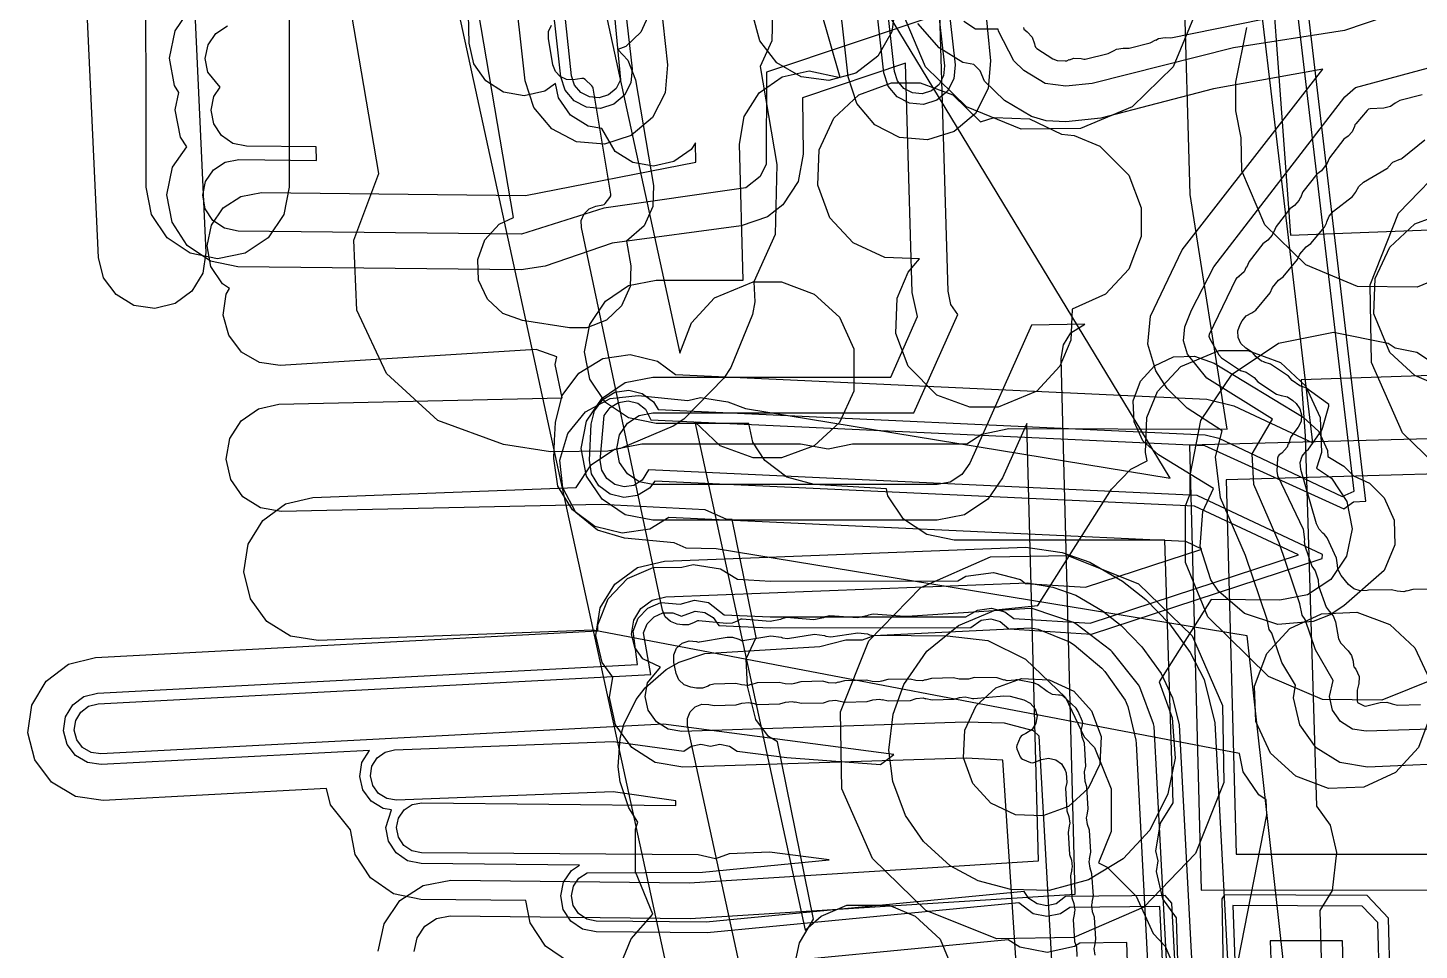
# Model space of a CAD drawing. Header units: metres. Extents: x 17722 to 17999, y 13535 to 15917.
# Drawn here: x 17732.61 to 17771.46, y 15832.86 to 15858.62 of the extents above; entities that cross this region are included whole.
import ezdxf

# ---------------------------------------------------------------- set-up
doc = ezdxf.new("R2010")
doc.units = ezdxf.units.M
doc.layers.add('AI_GREENING_EXCLUSIONS', color=1, linetype='Continuous')
doc.layers.add('AI_GREENING_LAWN', color=82, linetype='Continuous')

msp = doc.modelspace()

# ---------------------------------------------------------------- linework, layer by layer
at = {"layer": 'AI_GREENING_EXCLUSIONS'}
for points in [[(17754.717, 15784.733), (17753.228, 15819.642), (17738.571, 15886.985), (17738.557, 15887.765), (17738.842, 15888.491), (17739.384, 15889.053), (17740.1, 15889.364), (17750.784, 15890.946), (17750.784, 15893.803), (17750.936, 15894.568), (17751.37, 15895.217), (17752.018, 15895.651), (17752.784, 15895.803), (17753.549, 15895.651), (17754.198, 15895.217), (17754.632, 15894.568), (17754.784, 15893.803), (17754.784, 15891.537), (17773.078, 15894.237), (17813.196, 15898.851)], [(17742.934, 15885.744), (17750.815, 15849.538), (17751.141, 15850.379), (17751.788, 15851.078), (17752.864, 15851.526), (17753.656, 15851.526), (17754.573, 15851.185), (17755.272, 15850.538), (17755.681, 15849.656), (17755.681, 15848.476), (17755.272, 15847.594), (17754.573, 15846.947), (17753.656, 15846.606), (17752.864, 15846.606), (17751.947, 15846.947), (17751.233, 15847.617), (17754.322, 15833.423), (17754.762, 15833.811), (17755.484, 15834.113), (17756.665, 15834.113), (17757.387, 15833.811), (17758.086, 15833.163), (17758.535, 15832.087)], [(17768.068, 15782.865), (17770.187, 15809.927), (17766.656, 15841.636), (17751.834, 15844.07), (17750.992, 15844.083), (17750.659, 15844.232), (17749.27, 15844.365), (17748.522, 15844.59), (17747.918, 15845.083), (17747.548, 15845.771), (17747.47, 15846.547), (17747.694, 15847.294), (17748.188, 15847.899), (17748.875, 15848.269), (17749.651, 15848.347), (17751.038, 15848.214), (17751.391, 15848.298), (17752.162, 15848.173), (17752.652, 15847.99), (17764.512, 15846.042), (17741.813, 15883.459)], [(17768.068, 15782.865), (17770.187, 15809.927), (17766.656, 15841.636), (17751.834, 15844.07), (17750.992, 15844.083), (17750.659, 15844.232), (17749.27, 15844.365), (17748.522, 15844.59), (17747.918, 15845.083), (17747.548, 15845.771), (17747.47, 15846.547), (17747.694, 15847.294), (17748.188, 15847.899), (17748.875, 15848.269), (17749.651, 15848.347), (17751.038, 15848.214), (17751.391, 15848.298), (17752.162, 15848.173), (17752.652, 15847.99), (17764.512, 15846.042), (17741.813, 15883.459)], [(17765.208, 15816.804), (17764.687, 15833.759), (17764.304, 15834.294), (17764.126, 15835.054), (17764.176, 15835.356), (17764.11, 15835.635), (17764.236, 15836.405), (17764.589, 15836.975), (17764.363, 15844.315), (17758.478, 15844.315), (17757.713, 15844.467), (17757.064, 15844.901), (17756.63, 15845.549), (17756.592, 15845.744), (17754.565, 15845.868), (17753.81, 15846.067), (17753.189, 15846.54), (17752.861, 15847.05), (17752.743, 15847.571), (17750.154, 15847.571), (17749.388, 15847.723), (17748.739, 15848.157), (17748.306, 15848.806), (17748.154, 15849.571), (17748.306, 15850.336), (17748.739, 15850.985), (17749.388, 15851.419), (17750.154, 15851.571), (17752.588, 15851.571), (17752.486, 15855.371), (17752.618, 15856.14), (17753.034, 15856.8), (17753.671, 15857.251), (17754.432, 15857.423), (17755.294, 15857.233), (17751.908, 15869.045)], [(17753.863, 15831.687), (17754.164, 15833.062), (17754.547, 15833.725), (17753.541, 15838.683), (17753.293, 15838.831), (17752.944, 15839.301), (17752.709, 15840.233), (17752.671, 15840.997), (17752.949, 15841.596), (17752.281, 15844.89), (17752.128, 15844.886), (17751.521, 15845.157), (17748.626, 15845.309), (17739.689, 15845.109), (17739.113, 15845.21), (17738.619, 15845.524), (17738.283, 15846.003), (17738.156, 15846.575), (17738.257, 15847.151), (17738.572, 15847.645), (17739.051, 15847.981), (17739.622, 15848.108), (17747.533, 15848.285), (17747.341, 15849.218), (17747.385, 15849.429), (17746.809, 15849.636), (17739.662, 15849.193), (17739.082, 15849.272), (17738.576, 15849.566), (17738.222, 15850.032), (17738.072, 15850.598), (17738.151, 15851.178), (17738.242, 15851.335), (17738.048, 15851.468), (17737.728, 15851.958), (17737.62, 15852.533), (17737.74, 15853.106), (17738.07, 15853.589), (17738.56, 15853.909), (17739.135, 15854.017), (17746.508, 15853.941), (17751.268, 15854.871), (17751.253, 15855.409), (17751.132, 15855.218), (17750.653, 15854.882), (17750.082, 15854.754), (17749.505, 15854.855), (17749.011, 15855.169), (17748.64, 15855.805), (17748.262, 15855.871), (17747.768, 15856.184), (17747.432, 15856.663), (17747.343, 15857.061), (17747.046, 15856.852), (17746.474, 15856.724), (17745.898, 15856.825), (17745.404, 15857.139), (17745.068, 15857.618), (17744.94, 15858.189), (17744.771, 15865.463)], [(17767.036, 15864.103), (17767.865, 15852.832), (17793.435, 15853.806)], [(17764.717, 15831.197), (17764.558, 15834.175), (17764.371, 15834.384), (17761.584, 15834.355), (17761.329, 15834.155), (17761.062, 15834.099), (17760.794, 15834.15), (17760.565, 15834.299), (17760.428, 15834.499), (17751.551, 15833.643), (17748.485, 15833.671), (17748.218, 15833.727), (17747.992, 15833.881), (17747.843, 15834.11), (17747.792, 15834.378), (17747.848, 15834.646), (17748.002, 15834.871), (17748.231, 15835.021), (17751.454, 15835.04), (17754.99, 15835.381), (17753.325, 15835.595), (17752.198, 15835.554), (17751.814, 15835.414), (17751.328, 15835.521), (17743.602, 15835.576), (17743.335, 15835.632), (17743.11, 15835.786), (17742.96, 15836.015), (17742.91, 15836.283), (17742.966, 15836.55), (17743.12, 15836.776), (17743.349, 15836.925), (17743.617, 15836.976), (17750.711, 15836.902), (17750.709, 15837.035), (17748.954, 15837.284), (17742.906, 15837.053), (17742.636, 15837.096), (17742.403, 15837.239), (17742.243, 15837.46), (17742.18, 15837.725), (17742.223, 15837.995), (17742.365, 15838.228), (17742.587, 15838.388), (17742.852, 15838.452), (17748.964, 15838.686), (17750.929, 15838.418), (17751.135, 15838.556), (17751.402, 15838.611), (17751.67, 15838.559), (17751.938, 15838.613), (17752.206, 15838.561), (17752.418, 15838.421), (17753.802, 15838.241), (17756.42, 15838.047), (17756.79, 15838.32), (17750.361, 15839.175), (17734.648, 15838.34), (17734.378, 15838.379), (17734.143, 15838.519), (17733.979, 15838.738), (17733.912, 15839.002), (17733.951, 15839.273), (17734.091, 15839.508), (17734.309, 15839.671), (17734.574, 15839.738), (17750.006, 15840.558), (17749.808, 15841.719), (17749.908, 15841.973), (17750.097, 15842.17), (17750.348, 15842.279), (17750.621, 15842.284), (17750.867, 15842.187), (17751.242, 15842.332), (17751.512, 15842.29), (17751.745, 15842.148), (17751.907, 15841.928), (17753.341, 15841.866), (17758.94, 15841.869), (17759.228, 15842.076), (17759.499, 15842.113), (17759.763, 15842.043), (17760.008, 15841.831), (17762.316, 15841.689), (17768.75, 15843.796), (17768.759, 15843.915), (17765.266, 15845.559), (17749.947, 15846.271), (17749.769, 15845.984), (17749.535, 15845.842), (17749.265, 15845.802), (17749, 15845.867), (17748.78, 15846.029), (17748.639, 15846.263), (17748.598, 15846.533), (17748.71, 15847.797), (17748.872, 15848.017), (17749.106, 15848.158), (17749.376, 15848.199), (17749.641, 15848.133), (17749.861, 15847.971), (17750.012, 15847.669), (17765.471, 15846.951), (17769.355, 15845.182), (17769.63, 15845.378), (17769.975, 15845.4), (17767.937, 15862.747)], [(17764.355, 15831.452), (17764.223, 15834.083), (17761.705, 15834.056), (17761.447, 15833.879), (17761.065, 15833.799), (17760.682, 15833.871), (17760.287, 15834.184), (17751.58, 15833.345), (17748.482, 15833.371), (17748.1, 15833.451), (17747.778, 15833.671), (17747.564, 15833.998), (17747.492, 15834.382), (17747.572, 15834.763), (17747.793, 15835.086), (17748.014, 15835.23), (17743.599, 15835.276), (17743.217, 15835.356), (17742.895, 15835.576), (17742.682, 15835.903), (17742.61, 15836.286), (17742.764, 15836.777), (17742.532, 15836.814), (17742.2, 15837.018), (17741.97, 15837.334), (17741.88, 15837.714), (17741.941, 15838.099), (17742.155, 15838.439), (17734.664, 15838.041), (17734.278, 15838.097), (17733.942, 15838.296), (17733.709, 15838.608), (17733.612, 15838.986), (17733.668, 15839.373), (17733.867, 15839.708), (17734.18, 15839.942), (17734.558, 15840.038), (17749.638, 15840.839), (17749.512, 15841.772), (17749.655, 15842.136), (17749.926, 15842.416), (17750.284, 15842.572), (17750.824, 15842.52), (17751.229, 15842.632), (17751.615, 15842.572), (17752.053, 15842.227), (17753.343, 15842.166), (17758.806, 15842.17), (17759.131, 15842.359), (17759.517, 15842.412), (17759.895, 15842.312), (17760.144, 15842.123), (17762.278, 15841.992), (17768.093, 15843.897), (17765.192, 15845.262), (17750.118, 15845.962), (17749.971, 15845.762), (17749.637, 15845.56), (17749.251, 15845.502), (17748.872, 15845.596), (17748.558, 15845.827), (17748.356, 15846.162), (17748.298, 15846.547), (17748.345, 15847.546), (17748.438, 15847.925), (17748.67, 15848.239), (17749.004, 15848.44), (17749.39, 15848.499), (17749.769, 15848.405), (17750.083, 15848.173), (17750.211, 15847.96), (17765.485, 15847.251), (17765.863, 15847.157), (17769.315, 15845.532), (17769.643, 15845.678), (17767.674, 15862.419)], [(17739.913, 15860.89), (17739.914, 15854.172), (17739.762, 15853.407), (17739.328, 15852.758), (17738.68, 15852.324), (17737.914, 15852.172), (17737.149, 15852.324), (17736.5, 15852.758), (17736.066, 15853.407), (17735.914, 15854.172), (17735.913, 15861.698)], [(17747.708, 15832.531), (17747.063, 15832.972), (17746.637, 15833.625), (17746.52, 15834.245), (17743.589, 15834.276), (17742.825, 15834.436), (17742.181, 15834.876), (17741.754, 15835.53), (17741.624, 15836.221), (17741.062, 15836.917), (17740.953, 15837.373), (17734.717, 15837.042), (17733.945, 15837.154), (17733.274, 15837.552), (17732.806, 15838.177), (17732.614, 15838.933), (17732.725, 15839.706), (17733.124, 15840.377), (17733.749, 15840.844), (17734.505, 15841.037), (17748.531, 15841.782), (17748.528, 15841.95), (17748.814, 15842.676), (17749.356, 15843.238), (17750.071, 15843.549), (17750.874, 15843.554), (17751.186, 15843.631), (17751.957, 15843.512), (17752.431, 15843.224), (17753.352, 15843.166), (17758.577, 15843.172), (17758.806, 15843.305), (17759.579, 15843.41), (17760.333, 15843.211), (17760.473, 15843.105), (17762.148, 15843.002), (17765.39, 15844.064), (17764.947, 15844.273), (17750.512, 15844.943), (17749.976, 15844.62), (17749.204, 15844.503), (17748.447, 15844.691), (17747.819, 15845.154), (17747.416, 15845.822), (17747.299, 15846.594), (17747.322, 15847.093), (17747.346, 15847.593), (17747.533, 15848.35), (17747.996, 15848.978), (17748.665, 15849.381), (17749.436, 15849.498), (17750.194, 15849.31), (17750.698, 15848.939), (17765.532, 15848.25), (17766.288, 15848.062), (17768.492, 15847.025), (17766.796, 15861.337)], [(17759.153, 15861.136), (17759.496, 15857.698), (17759.43, 15856.921), (17759.071, 15856.228), (17758.475, 15855.725), (17757.731, 15855.488), (17756.953, 15855.555), (17756.26, 15855.913), (17755.757, 15856.51), (17755.521, 15857.254), (17755.184, 15860.269)], [(17749.971, 15859.03), (17749.733, 15858.496), (17749.308, 15858.094), (17749.09, 15858.011), (17749.368, 15857.718), (17749.577, 15857.171), (17750.081, 15854.214), (17750.065, 15853.629), (17749.826, 15853.094), (17749.331, 15852.665), (17749.448, 15851.976), (17749.432, 15851.391), (17749.193, 15850.856), (17748.768, 15850.454), (17748.222, 15850.245), (17747.742, 15850.241), (17746.429, 15850.443), (17745.879, 15850.643), (17745.447, 15851.038), (17745.2, 15851.569), (17745.174, 15852.153), (17745.374, 15852.703), (17745.77, 15853.135), (17746.175, 15853.324), (17744.895, 15860.828)], [(17758.17, 15860.562), (17758.502, 15857.587), (17758.469, 15857.198), (17758.29, 15856.852), (17757.992, 15856.6), (17757.62, 15856.482), (17757.231, 15856.515), (17756.885, 15856.695), (17756.633, 15856.993), (17756.515, 15857.365), (17756.178, 15860.38)], [(17757.87, 15860.541), (17758.204, 15857.554), (17758.181, 15857.282), (17758.056, 15857.039), (17757.847, 15856.863), (17757.586, 15856.78), (17757.314, 15856.803), (17757.072, 15856.929), (17756.896, 15857.138), (17756.813, 15857.398), (17756.476, 15860.413)], [(17753.438, 15860.204), (17753.384, 15858.254), (17753.065, 15857.538), (17753.531, 15854.802), (17753.478, 15852.852), (17752.887, 15851.529), (17752.911, 15850.964), (17752.845, 15850.614), (17752.244, 15849.13), (17752.049, 15848.833), (17750.927, 15847.692), (17750.632, 15847.491), (17749.159, 15846.867), (17748.81, 15846.795), (17747.21, 15846.782), (17745.897, 15846.983), (17744.064, 15847.65), (17742.625, 15848.968), (17741.8, 15850.736), (17741.715, 15852.685), (17742.415, 15854.554), (17741.445, 15860.239)], [(17750.209, 15859.976), (17750.477, 15857.583), (17750.411, 15856.805), (17750.052, 15856.112), (17749.455, 15855.609), (17748.712, 15855.373), (17747.934, 15855.439), (17747.241, 15855.798), (17746.738, 15856.394), (17746.502, 15857.138), (17746.164, 15860.153)], [(17749.181, 15860.176), (17749.483, 15857.471), (17749.45, 15857.083), (17749.271, 15856.736), (17748.972, 15856.485), (17748.601, 15856.366), (17748.212, 15856.4), (17747.865, 15856.579), (17747.614, 15856.877), (17747.496, 15857.249), (17747.158, 15860.264)], [(17748.872, 15860.236), (17749.162, 15857.166), (17749.036, 15856.923), (17748.827, 15856.747), (17748.567, 15856.665), (17748.295, 15856.688), (17748.052, 15856.813), (17747.876, 15857.022), (17747.794, 15857.282), (17747.456, 15860.447)], [(17765.525, 15828.038), (17767.203, 15836.639), (17767.191, 15837.06), (17766.983, 15837.198), (17766.546, 15837.844), (17766.442, 15838.351), (17748.396, 15841.799), (17740.722, 15841.505), (17739.952, 15841.628), (17739.287, 15842.036), (17738.829, 15842.668), (17738.647, 15843.427), (17738.77, 15844.198), (17739.178, 15844.863), (17739.81, 15845.321), (17740.569, 15845.502), (17747.92, 15845.784), (17748.342, 15846.415), (17748.99, 15846.848), (17749.756, 15847), (17754.185, 15847), (17754.959, 15846.865), (17755.635, 15846.999), (17758.835, 15846.999), (17759.251, 15847.275), (17760.003, 15847.425), (17766.104, 15847.408), (17765.068, 15853.965), (17764.887, 15860.115)], [(17773.939, 15860.096), (17769.38, 15858.544), (17766.279, 15858.065), (17762.33, 15857.068), (17761.591, 15856.991), (17761.019, 15857.067), (17760.427, 15857.429), (17760.147, 15857.701), (17759.713, 15858.522), (17759.704, 15858.58), (17759.077, 15858.586), (17758.746, 15858.793)], [(17737.269, 15859.241), (17737.586, 15852.345), (17737.498, 15851.766), (17737.195, 15851.265), (17736.724, 15850.918), (17736.156, 15850.778), (17735.577, 15850.865), (17735.076, 15851.168), (17734.729, 15851.639), (17734.589, 15852.207), (17734.246, 15859.676)], [(17742.4, 15832.836), (17742.56, 15833.599), (17743, 15834.244), (17743.653, 15834.67), (17744.42, 15834.815), (17751.077, 15834.745), (17760.831, 15835.359), (17760.509, 15847.573), (17759.83, 15846.052), (17759.418, 15845.452), (17758.769, 15845.019), (17758.004, 15844.867), (17750.062, 15844.867), (17749.296, 15845.019), (17748.647, 15845.452), (17748.214, 15846.101), (17748.062, 15846.867), (17748.214, 15847.632), (17748.647, 15848.281), (17749.296, 15848.714), (17750.062, 15848.867), (17756.706, 15848.867), (17757.458, 15850.554), (17757.306, 15851.231), (17757.118, 15857.629), (17754.247, 15856.668), (17754.265, 15855.093), (17754.122, 15854.326), (17753.696, 15853.672), (17753.269, 15853.34), (17752.531, 15853.088), (17748.929, 15852.606), (17747.057, 15851.965), (17746.388, 15851.857), (17738.475, 15851.94), (17737.711, 15852.1), (17737.067, 15852.54), (17736.64, 15853.194), (17736.496, 15853.96), (17736.656, 15854.724), (17737.05, 15855.3), (17736.876, 15855.566), (17736.731, 15856.333), (17736.833, 15856.816), (17736.709, 15857.006), (17736.565, 15857.773), (17736.725, 15858.536), (17737.165, 15859.181)], [(17743.4, 15832.825), (17743.48, 15833.207), (17743.7, 15833.529), (17744.027, 15833.743), (17744.41, 15833.815), (17751.103, 15833.745), (17761.856, 15834.422), (17761.461, 15849.387), (17761.526, 15849.769), (17761.734, 15850.1), (17762.126, 15850.343), (17760.637, 15850.315), (17758.917, 15846.459), (17758.692, 15846.141), (17758.362, 15845.933), (17758.004, 15845.867), (17750.062, 15845.867), (17749.679, 15845.943), (17749.355, 15846.16), (17749.138, 15846.484), (17749.062, 15846.867), (17749.138, 15847.249), (17749.355, 15847.574), (17749.679, 15847.791), (17750.062, 15847.867), (17757.355, 15847.867), (17758.58, 15850.615), (17758.389, 15850.89), (17758.306, 15851.261), (17758.079, 15859.005), (17753.239, 15857.385), (17753.232, 15854.813), (17753.06, 15854.463), (17752.659, 15854.151), (17748.699, 15853.584), (17746.399, 15852.857), (17738.485, 15852.94), (17738.104, 15853.02), (17737.781, 15853.24), (17737.568, 15853.567), (17737.496, 15853.95), (17737.576, 15854.332), (17737.796, 15854.654), (17738.123, 15854.867), (17738.506, 15854.94), (17740.677, 15854.917), (17740.668, 15855.292), (17738.721, 15855.312), (17738.339, 15855.392), (17738.017, 15855.612), (17737.803, 15855.939), (17737.731, 15856.322), (17737.811, 15856.704), (17737.986, 15856.959), (17737.637, 15857.379), (17737.565, 15857.762), (17737.645, 15858.144), (17737.865, 15858.466), (17738.192, 15858.68)], [(17756.838, 15859.281), (17756.738, 15858.507), (17756.35, 15857.83), (17755.732, 15857.354), (17754.979, 15857.15), (17754.205, 15857.25), (17753.528, 15857.638), (17753.052, 15858.256), (17752.848, 15859.009)], [(17772.964, 15838.097), (17770.016, 15837.973), (17769.246, 15838.101), (17768.584, 15838.514), (17768.13, 15839.149), (17767.954, 15839.909), (17768.012, 15840.257), (17767.63, 15840.894), (17767.349, 15841.715), (17767.277, 15841.82), (17767.219, 15842.094), (17766.609, 15843.879), (17765.915, 15845.497), (17765.775, 15846.636), (17765.965, 15847.36), (17764.985, 15847.995), (17764.429, 15848.543), (17764.104, 15849.039), (17763.882, 15849.787), (17763.962, 15850.563), (17764.848, 15852.416), (17768.775, 15857.464), (17765.716, 15856.919), (17762.575, 15856.098), (17761.591, 15855.991), (17761.045, 15856.023), (17760.637, 15856.143), (17759.886, 15856.589), (17759.325, 15857.131), (17759.202, 15857.415), (17759.028, 15857.599), (17758.722, 15857.651), (17758.06, 15858.065), (17757.465, 15858.737)], [(17774.56, 15858.626), (17774.864, 15857.095), (17774.864, 15856.289), (17774.733, 15855.63), (17774.733, 15854.705), (17774.113, 15853.183), (17772.926, 15851.996), (17771.404, 15851.376), (17769.743, 15851.392), (17768.298, 15851.996), (17767.154, 15853.119), (17766.507, 15854.628), (17766.491, 15855.548), (17766.342, 15856.298), (17766.342, 15857.1), (17766.646, 15858.631)], [(17773.886, 15839.094), (17769.985, 15838.972), (17769.6, 15839.036), (17769.269, 15839.243), (17769.042, 15839.561), (17768.954, 15839.941), (17769.059, 15840.391), (17768.564, 15841.252), (17768.277, 15842.096), (17768.197, 15842.213), (17768.13, 15842.53), (17767.55, 15844.238), (17766.845, 15845.865), (17766.794, 15846.726), (17767.367, 15847.686), (17765.534, 15848.831), (17764.989, 15849.506), (17764.878, 15849.88), (17764.918, 15850.268), (17765.106, 15850.73), (17765.728, 15851.941), (17769.386, 15856.696), (17769.68, 15856.952), (17774.97, 15858.377)], [(17772.061, 15848.604), (17771.338, 15848.906), (17770.639, 15849.553), (17770.191, 15850.629), (17770.23, 15851.615), (17770.639, 15852.497), (17771.338, 15853.144), (17772.255, 15853.485)], [(17771.942, 15840.461), (17770.42, 15839.841), (17768.759, 15839.857), (17767.25, 15840.504), (17765.561, 15842.165), (17764.941, 15843.687), (17764.941, 15845.271), (17765.065, 15845.607), (17765.065, 15846.12), (17765.369, 15847.651), (17766.237, 15848.948), (17767.534, 15849.816), (17769.065, 15850.12), (17769.065, 15850.12), (17770.596, 15849.816), (17770.795, 15849.682), (17771.398, 15849.563), (17772.695, 15848.695)], [(17791.58, 15835.734), (17776.757, 15845.814), (17776.857, 15842.1), (17776.725, 15841.331), (17776.309, 15840.671), (17775.672, 15840.22), (17774.911, 15840.047), (17774.141, 15840.179), (17773.481, 15840.595), (17773.031, 15841.232), (17772.858, 15841.993), (17772.688, 15848.365), (17772.373, 15848.455), (17771.797, 15848.914), (17768.162, 15848.788), (17768.276, 15847.212), (17768.593, 15836.884), (17768.973, 15836.352), (17769.149, 15835.591), (17769.03, 15834.526), (17768.683, 15833.969), (17769.201, 15815.476), (17769.775, 15804.721)], [(17777.019, 15847.278), (17765.046, 15846.966), (17765.374, 15834.536), (17773.97, 15834.541)], [(17776.6, 15846.297), (17766.072, 15845.995), (17766.348, 15835.539), (17773.97, 15835.541)], [(17760.278, 15831.506), (17759.838, 15838.168), (17758.81, 15838.225), (17750.904, 15837.968), (17750.134, 15838.1), (17749.474, 15838.516), (17749.024, 15839.153), (17748.852, 15839.914), (17748.949, 15840.48), (17748.651, 15840.89), (17748.47, 15841.649), (17748.592, 15842.42), (17749, 15843.085), (17749.632, 15843.543), (17750.391, 15843.725), (17760.482, 15844.116), (17761.492, 15843.962), (17762.262, 15843.694), (17763.18, 15843.169), (17763.829, 15842.651), (17764.486, 15841.975), (17765.069, 15841.178), (17765.454, 15840.417), (17765.76, 15839.209), (17768.437, 15789.03)], [(17762.563, 15808.48), (17760.847, 15838.838), (17760.69, 15838.988), (17759.879, 15839.196), (17758.784, 15839.224), (17750.877, 15838.967), (17750.493, 15839.033), (17750.163, 15839.241), (17749.938, 15839.56), (17749.851, 15839.941), (17749.918, 15840.325), (17750.279, 15840.764), (17749.789, 15840.993), (17749.56, 15841.309), (17749.469, 15841.688), (17749.53, 15842.073), (17749.734, 15842.406), (17750.05, 15842.635), (17750.429, 15842.726), (17760.521, 15843.117), (17761.235, 15842.995), (17761.875, 15842.772), (17762.621, 15842.34), (17763.139, 15841.926), (17763.718, 15841.334), (17764.26, 15840.585), (17764.578, 15839.908), (17764.762, 15839.156), (17767.448, 15788.15)], [(17749.01, 15832.091), (17749.463, 15833.175), (17750.067, 15833.864), (17749.578, 15835.048), (17749.578, 15836.236), (17749.645, 15836.431), (17749.395, 15836.839), (17749.15, 15837.561), (17749.093, 15837.981), (17749.15, 15838.779), (17749.254, 15839.161), (17749.603, 15839.863), (17749.85, 15840.183), (17750.434, 15840.694), (17750.799, 15840.904), (17751.518, 15841.148), (17754.728, 15841.337), (17755.451, 15841.529), (17755.923, 15841.529), (17756.274, 15841.655), (17758.285, 15841.64), (17759.417, 15841.504), (17760.465, 15840.983), (17761.587, 15839.913), (17762.107, 15838.822), (17762.392, 15838.518), (17762.86, 15837.365), (17762.86, 15836.177), (17762.506, 15835.295), (17762.752, 15835.178), (17763.563, 15834.367), (17764.034, 15833.325), (17764.368, 15832.972), (17764.822, 15831.889)], [(17770.649, 15831.968), (17770.607, 15833.754), (17770.005, 15834.384), (17766.03, 15834.402), (17765.954, 15834.29), (17766.01, 15831.243)], [(17770.35, 15831.94), (17770.309, 15833.631), (17769.869, 15834.092), (17766.261, 15834.105), (17766.353, 15831.524)], [(17763.355, 15831.416), (17763.296, 15833.073), (17761.985, 15833.059), (17761.84, 15832.96), (17761.076, 15832.799), (17760.309, 15832.943), (17759.99, 15833.151), (17751.676, 15832.349)], [(17769.355, 15831.844), (17769.32, 15833.123), (17767.297, 15833.116), (17767.353, 15831.559)]]:
    msp.add_lwpolyline(points, dxfattribs=at)
for points in [[(17759.335, 15865.212), (17760.866, 15865.516), (17761.388, 15865.511), (17762.919, 15865.207), (17764.216, 15864.339), (17765.084, 15863.042), (17765.388, 15861.511), (17765.388, 15860.705), (17765.257, 15860.046), (17765.257, 15859.121), (17764.594, 15857.535), (17763.45, 15856.412), (17762.005, 15855.808), (17760.344, 15855.792), (17758.822, 15856.412), (17757.678, 15857.535), (17757.031, 15859.044), (17757.015, 15859.964), (17756.866, 15860.714), (17756.866, 15861.516), (17757.17, 15863.047), (17758.038, 15864.344), (17759.335, 15865.212)], [(17754.668, 15854.23), (17754.707, 15855.216), (17755.116, 15856.098), (17755.815, 15856.745), (17756.732, 15857.086), (17757.524, 15857.086), (17758.441, 15856.745), (17759.209, 15855.995), (17759.596, 15856.115), (17760.582, 15856.076), (17761.478, 15855.652), (17761.825, 15855.613), (17762.548, 15855.311), (17763.354, 15854.505), (17763.695, 15853.588), (17763.695, 15852.796), (17763.354, 15851.879), (17762.707, 15851.18), (17761.77, 15850.76), (17761.731, 15849.892), (17761.429, 15849.169), (17760.782, 15848.47), (17759.706, 15848.022), (17758.914, 15848.022), (17757.997, 15848.363), (17757.191, 15849.169), (17756.85, 15850.086), (17756.889, 15851.072), (17757.191, 15851.795), (17757.51, 15852.166), (17756.538, 15852.205), (17755.656, 15852.614), (17755.009, 15853.313), (17754.668, 15854.23)], [(17776.482, 15855.857), (17778.483, 15855.062), (17779.992, 15853.605), (17780.855, 15851.64), (17780.894, 15849.467), (17780.099, 15847.466), (17778.642, 15845.957), (17776.677, 15845.094), (17774.504, 15845.055), (17772.503, 15845.85), (17770.994, 15847.307), (17770.131, 15849.272), (17770.092, 15851.445), (17770.887, 15853.446), (17772.344, 15854.955), (17774.309, 15855.818), (17776.482, 15855.857)], [(17757.717, 15841.213), (17758.597, 15841.929), (17759.642, 15842.369), (17760.816, 15842.488), (17762.871, 15845.731), (17763.41, 15846.296), (17763.871, 15846.525), (17763.817, 15846.755), (17763.856, 15847.741), (17764.158, 15848.464), (17764.805, 15849.163), (17765.881, 15849.611), (17766.673, 15849.611), (17767.59, 15849.27), (17768.289, 15848.623), (17768.698, 15847.741), (17768.737, 15846.755), (17768.599, 15846.323), (17769.012, 15846.044), (17769.441, 15845.392), (17769.587, 15844.625), (17769.43, 15843.861), (17768.992, 15843.215), (17768.34, 15842.786), (17767.574, 15842.639), (17765.656, 15842.653), (17764.199, 15840.354), (17764.564, 15839.35), (17764.645, 15838.218), (17764.448, 15837.229), (17763.938, 15836.215), (17763.196, 15835.411), (17762.226, 15834.822), (17761.13, 15834.529), (17760.06, 15834.556), (17759.146, 15834.796), (17758.369, 15835.218), (17757.621, 15835.895), (17757.123, 15836.625), (17756.766, 15837.569), (17756.657, 15838.446), (17756.77, 15839.448), (17757.073, 15840.278), (17757.717, 15841.213)], [(17764.601, 15849.429), (17765.186, 15849.454), (17765.736, 15849.254), (17768.225, 15847.743), (17768.657, 15847.348), (17768.904, 15846.818), (17768.911, 15846.651), (17769.359, 15846.379), (17769.632, 15846.106), (17770.077, 15845.9), (17770.483, 15845.494), (17770.763, 15844.873), (17770.782, 15844.182), (17770.483, 15843.464), (17769.359, 15842.478), (17768.977, 15842.222), (17768.499, 15842.037), (17767.516, 15841.958), (17766.585, 15842.263), (17765.862, 15842.883), (17765.648, 15843.201), (17765.343, 15844.132), (17765.421, 15845.115), (17765.716, 15845.757), (17764.18, 15846.69), (17763.748, 15847.085), (17763.501, 15847.615), (17763.475, 15848.2), (17763.676, 15848.75), (17764.071, 15849.182), (17764.601, 15849.429)], [(17763.628, 15843.089), (17765.122, 15841.642), (17765.974, 15839.694), (17766.009, 15837.54), (17765.218, 15835.559), (17763.771, 15834.065), (17761.823, 15833.213), (17759.669, 15833.178), (17757.688, 15833.969), (17756.194, 15835.416), (17755.342, 15837.364), (17755.307, 15839.518), (17756.098, 15841.499), (17757.545, 15842.993), (17759.493, 15843.845), (17761.647, 15843.88), (17763.628, 15843.089)], [(17770.639, 15841.955), (17771.338, 15841.308), (17771.747, 15840.426), (17771.786, 15839.44), (17771.445, 15838.523), (17770.798, 15837.824), (17769.916, 15837.415), (17768.93, 15837.376), (17768.013, 15837.717), (17767.314, 15838.364), (17766.905, 15839.246), (17766.866, 15840.232), (17767.207, 15841.149), (17767.854, 15841.848), (17768.736, 15842.257), (17769.722, 15842.296), (17770.639, 15841.955)], [(17761.815, 15840.091), (17762.316, 15839.543), (17762.578, 15838.826), (17762.543, 15838.057), (17762.22, 15837.372), (17761.672, 15836.871), (17760.955, 15836.609), (17760.186, 15836.644), (17759.501, 15836.967), (17759, 15837.515), (17758.738, 15838.232), (17758.773, 15839.001), (17759.096, 15839.686), (17759.644, 15840.187), (17760.361, 15840.449), (17761.13, 15840.414), (17761.815, 15840.091)]]:
    msp.add_lwpolyline(points, close=True, dxfattribs=at)
at = {"layer": 'AI_GREENING_LAWN'}
for points in [[(17766.754, 15788.282), (17764.063, 15839.105), (17764.047, 15839.179), (17763.664, 15840.203), (17763.626, 15840.271), (17762.892, 15841.189), (17762.849, 15841.231), (17761.878, 15841.975), (17761.806, 15842.014), (17760.681, 15842.393), (17760.586, 15842.405), (17757.163, 15842.182), (17757.096, 15842.182), (17756.213, 15842.242), (17756.083, 15842.215), (17756.043, 15842.194), (17755.776, 15842.139), (17755.007, 15842.195), (17754.873, 15842.167), (17754.834, 15842.146), (17754.558, 15842.088), (17753.801, 15842.148), (17753.663, 15842.118), (17753.625, 15842.097), (17753.341, 15842.037), (17752.556, 15842.103), (17752.52, 15842.101), (17752.486, 15842.088), (17752.416, 15842.048), (17752.275, 15841.995), (17752.124, 15841.985), (17751.349, 15842.056), (17751.312, 15842.054), (17751.277, 15842.04), (17751.22, 15842.007), (17751.062, 15841.948), (17750.894, 15841.945), (17750.746, 15841.968), (17750.558, 15842.037), (17750.412, 15842.174), (17750.332, 15842.358), (17748.07, 15853.043), (17748.068, 15853.242), (17748.144, 15853.426), (17748.286, 15853.566), (17748.471, 15853.639), (17748.664, 15853.673), (17748.705, 15853.689), (17748.738, 15853.717), (17748.868, 15853.883), (17748.889, 15853.927), (17748.891, 15853.975), (17748.4, 15856.93), (17748.388, 15856.966), (17748.365, 15856.997), (17748.177, 15857.177), (17748.132, 15857.204), (17748.079, 15857.208), (17747.844, 15857.172), (17747.651, 15857.18), (17747.475, 15857.26), (17747.343, 15857.401), (17747.275, 15857.582), (17747.149, 15858.32), (17747.154, 15858.515), (17747.234, 15858.693)], [(17760.41, 15858.629), (17760.427, 15858.585), (17760.459, 15858.551), (17760.519, 15858.508), (17760.656, 15858.363), (17760.725, 15858.176), (17760.732, 15858.128), (17760.75, 15858.082), (17760.784, 15858.047), (17761.233, 15857.75), (17761.353, 15857.71), (17761.58, 15857.695), (17761.619, 15857.699), (17761.691, 15857.731), (17761.695, 15857.723), (17761.82, 15857.773), (17762.027, 15857.764), (17762.101, 15857.744), (17762.14, 15857.747), (17762.78, 15857.904), (17762.943, 15857.991), (17762.946, 15857.985), (17763.011, 15858.024), (17763.198, 15858.056), (17763.363, 15858.052), (17763.949, 15858.199), (17764.109, 15858.284), (17764.112, 15858.278), (17764.181, 15858.32), (17764.373, 15858.349), (17764.524, 15858.342), (17767.054, 15858.855)], [(17771.547, 15856.752), (17770.918, 15856.587), (17770.791, 15856.513), (17770.657, 15856.419), (17770.476, 15856.375), (17770.096, 15856.356), (17770.05, 15856.344), (17770.013, 15856.315), (17769.688, 15855.937), (17769.669, 15855.907), (17769.659, 15855.867), (17769.59, 15855.717), (17769.475, 15855.597), (17769.353, 15855.506), (17768.954, 15854.991), (17768.894, 15854.842), (17768.73, 15854.63), (17768.601, 15854.534), (17768.216, 15854.039), (17768.143, 15853.871), (17768.137, 15853.874), (17768.11, 15853.802), (17767.982, 15853.661), (17767.85, 15853.563), (17767.465, 15853.067), (17767.392, 15852.899), (17767.386, 15852.902), (17767.359, 15852.83), (17767.231, 15852.69), (17767.099, 15852.591), (17766.714, 15852.095), (17766.64, 15851.927), (17766.633, 15851.931), (17766.579, 15851.803), (17766.429, 15851.679), (17766.431, 15851.677), (17766.364, 15851.629), (17766.341, 15851.596), (17765.601, 15850.058), (17765.59, 15850.004), (17765.604, 15849.951), (17765.865, 15849.486), (17765.945, 15849.401), (17766.475, 15849.052), (17766.628, 15849.003), (17766.852, 15848.856), (17766.958, 15848.735), (17767.482, 15848.391), (17767.607, 15848.351), (17767.608, 15848.351), (17767.783, 15848.312), (17767.932, 15848.214), (17768.025, 15848.127), (17768.131, 15847.982), (17768.178, 15847.808), (17768.162, 15847.629), (17768.083, 15847.468), (17767.881, 15847.193), (17767.809, 15846.996), (17767.802, 15846.999), (17767.774, 15846.905), (17767.624, 15846.74), (17767.555, 15846.692), (17767.52, 15846.654), (17767.505, 15846.603), (17767.484, 15846.241), (17767.507, 15846.121), (17768.22, 15844.617), (17768.263, 15844.334), (17768.254, 15844.272), (17768.265, 15844.157), (17768.464, 15843.584), (17768.555, 15843.452), (17768.642, 15843.2), (17768.652, 15843.038), (17768.862, 15842.441), (17768.946, 15842.324), (17769.059, 15842.197), (17769.123, 15842.029), (17769.211, 15841.559), (17769.275, 15841.434), (17769.479, 15841.223), (17769.572, 15841.088), (17769.617, 15840.93), (17769.629, 15840.813), (17769.641, 15840.772), (17769.692, 15840.705), (17769.781, 15840.506), (17769.778, 15840.287), (17769.77, 15840.272), (17769.734, 15840.122), (17769.728, 15839.824), (17769.736, 15839.78), (17769.773, 15839.755), (17769.925, 15839.688), (17769.963, 15839.679), (17770.003, 15839.682), (17770.372, 15839.776), (17770.561, 15839.787), (17770.708, 15839.738), (17770.858, 15839.701), (17771.495, 15839.721)], [(17771.924, 15842.939), (17771.285, 15842.933), (17771.108, 15842.886), (17771.106, 15842.893), (17771.033, 15842.869), (17770.844, 15842.882), (17770.684, 15842.924), (17770.045, 15842.918), (17770.005, 15842.908), (17769.817, 15842.895), (17769.638, 15842.953), (17769.492, 15843.073), (17769.287, 15843.322), (17769.193, 15843.498), (17769.184, 15843.608), (17769.153, 15843.804), (17768.894, 15844.376), (17768.819, 15844.47), (17768.774, 15844.504), (17768.665, 15844.619), (17768.597, 15844.763), (17768.156, 15846.285), (17768.139, 15846.476), (17768.196, 15846.66), (17768.317, 15846.809), (17768.368, 15846.851), (17768.739, 15847.387), (17768.775, 15847.463), (17768.935, 15848.053), (17768.937, 15848.099), (17768.906, 15848.132), (17768.295, 15848.568), (17768.131, 15848.624), (17767.916, 15848.769), (17767.81, 15848.891), (17767.306, 15849.223), (17767.133, 15849.283), (17767.136, 15849.289), (17767.062, 15849.31), (17766.912, 15849.427), (17766.803, 15849.551), (17766.619, 15849.672), (17766.485, 15849.802), (17766.408, 15849.973), (17766.399, 15850.16), (17766.46, 15850.337), (17766.517, 15850.439), (17766.517, 15850.439), (17766.632, 15850.575), (17766.787, 15850.663), (17766.789, 15850.664), (17766.897, 15850.739), (17767.297, 15851.221), (17767.362, 15851.368), (17767.533, 15851.574), (17767.665, 15851.665), (17768.065, 15852.148), (17768.131, 15852.294), (17768.302, 15852.501), (17768.434, 15852.592), (17768.82, 15853.056), (17768.872, 15853.164), (17768.879, 15853.198), (17768.945, 15853.363), (17769.065, 15853.495), (17769.604, 15853.909), (17769.686, 15854.024), (17769.691, 15854.037), (17769.776, 15854.192), (17769.91, 15854.307), (17770.556, 15854.688), (17770.586, 15854.712), (17770.595, 15854.727), (17770.727, 15854.866), (17770.901, 15854.946), (17770.959, 15854.96), (17770.99, 15854.978), (17771.618, 15855.494)], [(17762.415, 15832.72), (17762.389, 15832.908), (17762.407, 15832.983), (17762.401, 15832.984), (17762.435, 15833.163), (17762.398, 15833.779), (17762.344, 15833.935), (17762.318, 15834.123), (17762.336, 15834.198), (17762.33, 15834.199), (17762.364, 15834.378), (17762.326, 15834.994), (17762.273, 15835.15), (17762.246, 15835.338), (17762.265, 15835.413), (17762.259, 15835.414), (17762.293, 15835.593), (17762.255, 15836.208), (17762.202, 15836.365), (17762.175, 15836.553), (17762.194, 15836.627), (17762.188, 15836.629), (17762.221, 15836.808), (17762.184, 15837.423), (17762.132, 15837.575), (17762.117, 15837.842), (17762.15, 15838), (17762.113, 15838.637), (17762.053, 15838.813), (17762.025, 15838.991), (17762.05, 15839.105), (17762.047, 15839.105), (17762.066, 15839.197), (17762.058, 15839.242), (17761.944, 15839.53), (17761.882, 15839.62), (17761.525, 15839.95), (17761.487, 15839.974), (17761.442, 15839.982), (17761.389, 15839.981), (17761.223, 15840.005), (17761.075, 15840.082), (17760.822, 15840.274), (17760.718, 15840.319), (17760.247, 15840.407), (17760.208, 15840.408), (17760.182, 15840.399), (17759.962, 15840.381), (17759.879, 15840.413), (17759.876, 15840.404), (17759.677, 15840.465), (17759.045, 15840.477), (17758.877, 15840.43), (17758.62, 15840.426), (17758.462, 15840.465), (17757.846, 15840.45), (17757.67, 15840.401), (17757.669, 15840.407), (17757.596, 15840.383), (17757.406, 15840.393), (17757.246, 15840.433), (17756.63, 15840.418), (17756.454, 15840.369), (17756.452, 15840.376), (17756.379, 15840.351), (17756.19, 15840.361), (17756.029, 15840.401), (17755.413, 15840.386), (17755.237, 15840.337), (17755.236, 15840.344), (17755.163, 15840.319), (17754.973, 15840.329), (17754.813, 15840.37), (17754.197, 15840.355), (17754.021, 15840.306), (17754.019, 15840.312), (17753.946, 15840.287), (17753.757, 15840.297), (17753.596, 15840.338), (17752.98, 15840.323), (17752.804, 15840.274), (17752.802, 15840.28), (17752.73, 15840.255), (17752.54, 15840.266), (17752.38, 15840.306), (17751.764, 15840.291), (17751.648, 15840.258), (17751.61, 15840.237), (17751.45, 15840.179), (17751.279, 15840.178), (17751.121, 15840.204), (17750.937, 15840.274), (17750.794, 15840.41), (17750.715, 15840.591), (17750.648, 15840.897), (17750.647, 15841.104), (17750.729, 15841.293), (17750.881, 15841.433), (17751.076, 15841.5), (17751.282, 15841.482), (17751.335, 15841.466), (17751.372, 15841.467), (17752.14, 15841.597), (17752.29, 15841.6), (17752.29, 15841.6), (17752.435, 15841.557), (17752.508, 15841.523), (17752.543, 15841.513), (17752.579, 15841.513), (17753.357, 15841.64), (17753.644, 15841.602), (17753.684, 15841.584), (17753.823, 15841.565), (17754.574, 15841.684), (17754.853, 15841.647), (17754.894, 15841.629), (17755.03, 15841.611), (17755.792, 15841.727), (17756.062, 15841.692), (17756.116, 15841.67), (17756.224, 15841.65), (17760.615, 15841.863), (17760.827, 15841.827), (17761.697, 15841.473), (17761.832, 15841.391), (17762.602, 15840.737), (17762.687, 15840.644), (17763.253, 15839.842), (17763.331, 15839.668), (17763.552, 15838.724), (17763.564, 15838.635), (17766.098, 15789.654)], [(17754.878, 15821.462), (17751.033, 15839.13), (17751.03, 15839.329), (17751.105, 15839.514), (17751.247, 15839.654), (17751.431, 15839.728), (17751.63, 15839.724), (17751.779, 15839.691), (17752.395, 15839.709), (17752.553, 15839.757), (17752.742, 15839.777), (17752.742, 15839.777), (17752.816, 15839.757), (17752.818, 15839.763), (17752.996, 15839.723), (17753.612, 15839.74), (17753.77, 15839.789), (17753.959, 15839.809), (17754.033, 15839.788), (17754.034, 15839.795), (17754.212, 15839.755), (17754.828, 15839.772), (17754.986, 15839.821), (17755.175, 15839.841), (17755.249, 15839.82), (17755.251, 15839.827), (17755.429, 15839.787), (17756.045, 15839.804), (17756.203, 15839.853), (17756.392, 15839.873), (17756.466, 15839.852), (17756.467, 15839.859), (17756.646, 15839.819), (17757.262, 15839.836), (17757.42, 15839.885), (17757.608, 15839.905), (17757.682, 15839.884), (17757.684, 15839.89), (17757.862, 15839.851), (17758.478, 15839.868), (17758.624, 15839.913), (17758.787, 15839.935), (17758.948, 15839.902), (17758.988, 15839.887), (17759.025, 15839.885), (17759.867, 15839.967), (17760.044, 15839.952), (17760.42, 15839.852), (17760.604, 15839.759), (17760.735, 15839.6), (17760.791, 15839.402), (17760.762, 15839.198), (17760.653, 15839.023), (17760.483, 15838.907), (17760.385, 15838.866), (17760.347, 15838.84), (17760.321, 15838.802), (17760.227, 15838.574), (17760.218, 15838.529), (17760.227, 15838.484), (17760.321, 15838.256), (17760.347, 15838.218), (17760.385, 15838.192), (17760.613, 15838.098), (17760.658, 15838.089), (17760.703, 15838.098), (17760.917, 15838.186), (17761.116, 15838.224), (17761.314, 15838.18), (17761.478, 15838.061), (17761.581, 15837.886), (17761.606, 15837.813), (17761.622, 15837.545), (17761.588, 15837.388), (17761.625, 15836.75), (17761.679, 15836.593), (17761.705, 15836.405), (17761.687, 15836.331), (17761.693, 15836.329), (17761.659, 15836.15), (17761.696, 15835.535), (17761.75, 15835.378), (17761.776, 15835.19), (17761.758, 15835.116), (17761.764, 15835.114), (17761.73, 15834.935), (17761.767, 15834.32), (17761.821, 15834.164), (17761.847, 15833.975), (17761.829, 15833.901), (17761.835, 15833.9), (17761.801, 15833.72), (17761.839, 15833.105), (17761.891, 15832.953), (17761.906, 15832.686)]]:
    msp.add_lwpolyline(points, dxfattribs=at)

doc.saveas('drawing.dxf')
